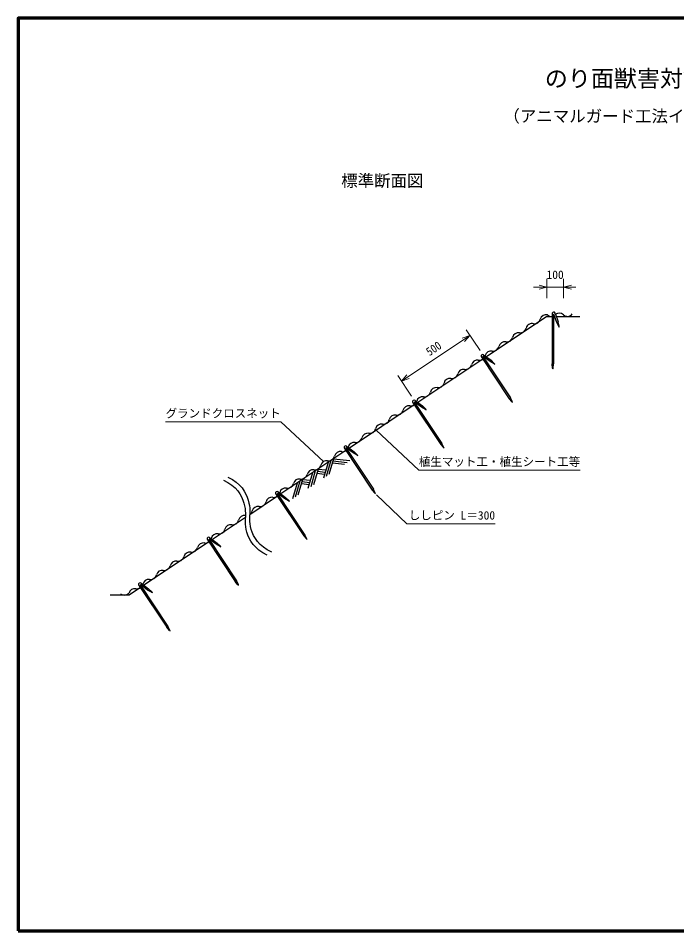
# Model space of a CAD drawing. Units: millimetres, scale not verified. Extents: x 200 to 8200, y 200 to 5825.
# Drawn here: x 200 to 4200, y 200 to 5740 of the extents above; entities that cross this region are included whole.
import ezdxf
from ezdxf.enums import TextEntityAlignment as Align

# ---------------------------------------------------------------- set-up
doc = ezdxf.new("R2010")
doc.units = ezdxf.units.MM
doc.header["$LTSCALE"] = 20
doc.layers.add('C-BMK-HTXT', color=7, linetype='Continuous')
doc.layers.add('C-TTL-TXT', color=7, linetype='Continuous')
for name, color, linetype, lineweight in [('C-STR', 7, 'Continuous', 25), ('C-STR-DIM', 1, 'Continuous', 13), ('C-STR-HTXT', 1, 'Continuous', 13), ('C-TTL', 2, 'Continuous', 70), ('C-TTL-LINE', 7, 'Continuous', 25)]:
    doc.layers.add(name, color=color, linetype=linetype, lineweight=lineweight)
doc.styles.add('ＭＳ ゴシック', font='')
doc.styles.get('ＭＳ ゴシック').set_extended_font_data('MS Gothic')

msp = doc.modelspace()

# ---------------------------------------------------------------- linework, layer by layer
at = {"layer": 'C-STR'}
for p, q in [((3442.62, 3949.7), (3442.62, 3641.24)), ((3451.62, 3941.24), (3451.62, 3641.24)), ((3471.32, 3893.68), (3454, 3943.2)), ((3461.74, 3950.18), (3480.39, 3896.85)), ((3411.62, 3930.01), (3043.63, 3684.59)), ((3411.62, 3930.01), (3442.62, 3930.01)), ((3451.62, 3930.01), (3458.61, 3930.01)), ((3468.8, 3930.01), (3611.1, 3930.01)), ((3483.54, 3868.76), (3471.32, 3893.68)), ((3486.37, 3869.75), (3480.39, 3896.85)), ((3483.54, 3868.76), (3486.6, 3864.54)), ((3486.6, 3864.54), (3486.37, 3869.75)), ((3021.84, 3670.07), (2627.65, 3407.17)), ((3010.92, 3686.45), (3182.07, 3429.82)), ((3023.1, 3684.4), (3189.56, 3434.81)), ((3065.88, 3655.77), (3024, 3687.36)), ((3026.57, 3697.46), (3071.67, 3663.44)), ((3035.15, 3678.94), (3029.33, 3675.06)), ((3091.68, 3644.21), (3071.67, 3663.44)), ((3089.88, 3641.82), (3065.88, 3655.77)), ((3089.88, 3641.82), (3094.77, 3640)), ((3094.77, 3640), (3091.68, 3644.21)), ((3445.62, 3616.24), (3442.62, 3641.24)), ((3445.62, 3616.24), (3442.62, 3641.24)), ((3445.62, 3616.24), (3447.12, 3611.24)), ((3445.62, 3616.24), (3447.12, 3611.24)), ((3447.12, 3611.24), (3448.62, 3616.24)), ((3447.12, 3611.24), (3448.62, 3616.24)), ((3448.62, 3616.24), (3451.62, 3641.24)), ((3448.62, 3616.24), (3451.62, 3641.24)), ((3200.93, 3412.35), (3189.56, 3434.81)), ((3200.93, 3412.35), (3189.56, 3434.81)), ((2605.87, 3392.65), (2211.67, 3129.75)), ((2594.94, 3409.03), (2766.09, 3152.4)), ((2607.13, 3406.98), (2773.58, 3157.39)), ((2649.91, 3378.35), (2608.02, 3409.93)), ((2610.59, 3420.04), (2655.7, 3386.02)), ((2619.18, 3401.52), (2613.36, 3397.64)), ((2675.7, 3366.79), (2655.7, 3386.02)), ((3198.44, 3410.69), (3182.07, 3429.82)), ((3198.44, 3410.69), (3182.07, 3429.82)), ((3198.44, 3410.69), (3202.46, 3407.36)), ((3198.44, 3410.69), (3202.46, 3407.36)), ((3202.46, 3407.36), (3200.93, 3412.35)), ((3202.46, 3407.36), (3200.93, 3412.35)), ((2673.9, 3364.39), (2649.91, 3378.35)), ((2673.9, 3364.39), (2678.79, 3362.58)), ((2678.79, 3362.58), (2675.7, 3366.79)), ((2189.89, 3115.22), (1795.7, 2852.33)), ((2178.97, 3131.6), (2350.12, 2874.98)), ((2191.15, 3129.56), (2357.6, 2879.97)), ((2233.93, 3100.92), (2192.05, 3132.51)), ((2194.62, 3142.61), (2239.72, 3108.6)), ((2203.2, 3124.1), (2197.38, 3120.22)), ((2259.73, 3089.37), (2239.72, 3108.6)), ((2782.46, 3133.26), (2766.09, 3152.4)), ((2782.46, 3133.26), (2766.09, 3152.4)), ((2784.96, 3134.93), (2773.58, 3157.39)), ((2784.96, 3134.93), (2773.58, 3157.39)), ((2782.46, 3133.26), (2786.48, 3129.94)), ((2782.46, 3133.26), (2786.48, 3129.94)), ((2786.48, 3129.94), (2784.96, 3134.93)), ((2786.48, 3129.94), (2784.96, 3134.93)), ((2098.64, 3054.37), (2070.58, 2958.39)), ((2115.28, 3065.47), (2087.22, 2969.49)), ((2111.62, 3052.94), (2198.04, 3043.4)), ((2115.28, 3065.47), (2214.68, 3054.49)), ((2257.92, 3086.97), (2233.93, 3100.92)), ((2257.92, 3086.97), (2262.82, 3085.16)), ((2262.82, 3085.16), (2259.73, 3089.37)), ((2021.1, 3002.65), (1993.03, 2906.67)), ((2021.1, 3002.65), (2068.59, 2997.41)), ((2082.01, 3043.27), (2053.94, 2947.29)), ((2107.96, 3040.41), (2181.4, 3032.3)), ((1926.91, 2939.84), (1898.85, 2843.86)), ((1926.91, 2939.84), (1974.41, 2934.6)), ((1987.82, 2980.46), (1959.75, 2884.48)), ((2004.46, 2991.56), (1976.39, 2895.58)), ((2013.77, 2977.59), (2061.27, 2972.35)), ((2017.44, 2990.12), (2064.93, 2984.88)), ((1893.64, 2917.65), (1865.57, 2821.67)), ((1910.28, 2928.74), (1882.21, 2832.76)), ((1919.59, 2914.78), (1967.08, 2909.54)), ((1923.25, 2927.31), (1970.75, 2922.07)), ((1773.91, 2837.8), (1606.38, 2726.07)), ((1762.99, 2854.18), (1934.14, 2597.55)), ((1775.17, 2852.13), (1941.63, 2602.55)), ((1817.95, 2823.5), (1776.07, 2855.09)), ((1778.64, 2865.19), (1823.74, 2831.18)), ((1787.22, 2846.68), (1781.4, 2842.79)), ((1843.75, 2811.94), (1823.74, 2831.18)), ((2366.48, 2855.84), (2350.12, 2874.98)), ((2366.48, 2855.84), (2350.12, 2874.98)), ((2368.98, 2857.51), (2357.6, 2879.97)), ((2368.98, 2857.51), (2357.6, 2879.97)), ((2366.48, 2855.84), (2370.5, 2852.51)), ((2366.48, 2855.84), (2370.5, 2852.51)), ((2370.5, 2852.51), (2368.98, 2857.51)), ((2370.5, 2852.51), (2368.98, 2857.51)), ((1841.94, 2809.55), (1817.95, 2823.5)), ((1841.94, 2809.55), (1846.84, 2807.74)), ((1846.84, 2807.74), (1843.75, 2811.94)), ((1579.8, 2708.34), (1379.72, 2574.91)), ((1357.94, 2560.38), (949.45, 2287.95)), ((1347.01, 2576.76), (1518.16, 2320.13)), ((1359.2, 2574.71), (1525.65, 2325.12)), ((1401.98, 2546.08), (1360.09, 2577.67)), ((1362.66, 2587.77), (1407.76, 2553.75)), ((1371.25, 2569.26), (1365.42, 2565.37)), ((1427.77, 2534.52), (1407.76, 2553.75)), ((1950.51, 2578.42), (1934.14, 2597.55)), ((1950.51, 2578.42), (1934.14, 2597.55)), ((1953, 2580.08), (1941.63, 2602.55)), ((1953, 2580.08), (1941.63, 2602.55)), ((1950.51, 2578.42), (1954.53, 2575.09)), ((1950.51, 2578.42), (1954.53, 2575.09)), ((1954.53, 2575.09), (1953, 2580.08)), ((1954.53, 2575.09), (1953, 2580.08)), ((1425.97, 2532.13), (1401.98, 2546.08)), ((1425.97, 2532.13), (1430.86, 2530.31)), ((1430.86, 2530.31), (1427.77, 2534.52)), ((941.96, 2282.96), (873.91, 2237.57)), ((931.04, 2299.34), (1102.18, 2042.71)), ((943.22, 2297.29), (1109.67, 2047.7)), ((986, 2268.66), (944.11, 2300.25)), ((946.68, 2310.35), (991.79, 2276.33)), ((1011.8, 2257.1), (991.79, 2276.33)), ((1534.53, 2301), (1518.16, 2320.13)), ((1534.53, 2301), (1518.16, 2320.13)), ((1537.02, 2302.66), (1525.65, 2325.12)), ((1537.02, 2302.66), (1525.65, 2325.12)), ((1534.53, 2301), (1538.55, 2297.67)), ((1534.53, 2301), (1538.55, 2297.67)), ((1538.55, 2297.67), (1537.02, 2302.66)), ((1538.55, 2297.67), (1537.02, 2302.66)), ((873.91, 2237.57), (758.69, 2237.57)), ((1009.99, 2254.7), (986, 2268.66)), ((1009.99, 2254.7), (1014.88, 2252.89)), ((1014.88, 2252.89), (1011.8, 2257.1)), ((1118.55, 2023.57), (1102.18, 2042.71)), ((1118.55, 2023.57), (1102.18, 2042.71)), ((1121.05, 2025.24), (1109.67, 2047.7)), ((1121.05, 2025.24), (1109.67, 2047.7)), ((1118.55, 2023.57), (1122.57, 2020.25)), ((1118.55, 2023.57), (1122.57, 2020.25)), ((1122.57, 2020.25), (1121.05, 2025.24)), ((1122.57, 2020.25), (1121.05, 2025.24))]:
    msp.add_line(p, q, dxfattribs=at)
for centre, radius, start, end in [((3405.88, 3903.35), 36.55, 76.2084, 164.04771), ((3437.5, 3963.76), 33.85, 227.41678, 278.69393), ((3452.28, 3946.06), 10.32, 23.49835, 159.36564), ((3453.62, 3941.24), 2, 78.88056, 180), ((3437.5, 3963.76), 33.85, 294.64796, 304.32427), ((3486.62, 3913.76), 36.25, 46.39718, 127.69697), ((3536.62, 3966.26), 36.25, 226.39718, 323.03566), ((3319.69, 3849.39), 36.55, 72.99482, 164.04771), ((3335.42, 3919.9), 35.92, 261.93842, 349.56386), ((3237.95, 3794.66), 36.25, 80.09718, 167.30282), ((3249.23, 3865.94), 35.92, 261.93842, 349.56386), ((3154.76, 3739.18), 36.25, 80.09718, 167.30282), ((3167.23, 3810.6), 36.25, 260.09718, 347.30282), ((3071.56, 3683.69), 36.25, 80.09718, 167.30282), ((3084.03, 3755.11), 36.25, 260.09718, 347.30282), ((2988.37, 3628.21), 36.25, 80.09718, 167.30282), ((3000.84, 3699.63), 36.25, 260.09718, 305.40269), ((3020.98, 3688.78), 10.32, 57.19835, 193.06564), ((3024.77, 3685.51), 2, 112.58056, 213.7), ((3000.84, 3699.63), 36.25, 319.84022, 329.55165), ((3000.84, 3699.63), 36.25, 345.29149, 347.30282), ((2905.17, 3572.72), 36.25, 80.09718, 167.30282), ((2917.64, 3644.14), 36.25, 260.09718, 347.30282), ((2821.98, 3517.24), 36.25, 80.09718, 167.30282), ((2834.45, 3588.66), 36.25, 260.09718, 347.30282), ((2738.78, 3461.75), 36.25, 80.09718, 167.30282), ((2751.25, 3533.17), 36.25, 260.09718, 347.30282), ((2655.59, 3406.27), 36.25, 80.09718, 167.30282), ((2668.05, 3477.69), 36.25, 260.09718, 347.30282), ((2572.39, 3350.79), 36.25, 80.09718, 167.30282), ((2584.86, 3422.21), 36.25, 260.09718, 305.40269), ((2605, 3411.36), 10.32, 57.19835, 193.06564), ((2608.79, 3408.09), 2, 112.58056, 213.7), ((2584.86, 3422.21), 36.25, 319.84022, 329.55165), ((2584.86, 3422.21), 36.25, 345.29149, 347.30282), ((2489.2, 3295.3), 36.25, 80.09718, 167.30282), ((2501.66, 3366.72), 36.25, 260.09718, 347.30282), ((2406, 3239.82), 36.25, 80.09718, 167.30282), ((2418.47, 3311.24), 36.25, 260.09718, 347.30282), ((2322.8, 3184.33), 36.25, 80.09718, 167.30282), ((2335.27, 3255.75), 36.25, 260.09718, 347.30282), ((2239.61, 3128.85), 36.25, 80.09718, 167.30282), ((2252.08, 3200.27), 36.25, 260.09718, 347.30282), ((2156.41, 3073.36), 36.25, 80.09718, 167.30282), ((2168.88, 3144.78), 36.25, 260.09718, 305.40269), ((2189.02, 3133.94), 10.32, 57.19835, 193.06564), ((2192.81, 3130.67), 2, 112.58056, 213.7), ((2168.88, 3144.78), 36.25, 319.84022, 329.55165), ((2168.88, 3144.78), 36.25, 345.29149, 347.30282), ((2073.22, 3017.88), 36.25, 80.09718, 167.30282), ((2085.69, 3089.3), 36.25, 260.09718, 347.30282), ((1990.02, 2962.39), 36.25, 80.09718, 167.30282), ((2002.49, 3033.81), 36.25, 260.09718, 347.30282), ((1906.83, 2906.91), 36.25, 80.09718, 167.30282), ((1919.3, 2978.33), 36.25, 260.09718, 347.30282), ((1823.63, 2851.43), 36.25, 80.09718, 167.30282), ((1836.1, 2922.85), 36.25, 260.09718, 347.30282), ((1740.44, 2795.94), 36.25, 80.09718, 167.30282), ((1752.9, 2867.36), 36.25, 260.09718, 305.40269), ((1773.05, 2856.51), 10.32, 57.19835, 193.06564), ((1776.84, 2853.24), 2, 112.58056, 213.7), ((1752.9, 2867.36), 36.25, 319.84022, 329.55165), ((1752.9, 2867.36), 36.25, 345.2915, 347.30282), ((1657.24, 2740.46), 36.25, 80.09718, 167.30282), ((1669.71, 2811.88), 36.25, 260.09718, 347.30282), ((1574.05, 2684.97), 36.25, 80.09718, 167.30282), ((1586.51, 2756.39), 36.25, 303.23863, 347.30282), ((1490.85, 2629.49), 36.25, 80.09718, 167.30282), ((1503.32, 2700.91), 36.25, 260.09718, 347.30282), ((1407.65, 2574), 36.25, 80.09718, 167.30282), ((1420.12, 2645.42), 36.25, 260.09718, 347.30282), ((1324.46, 2518.52), 36.25, 80.09718, 167.30282), ((1336.93, 2589.94), 36.25, 260.09718, 305.4027), ((1357.07, 2579.09), 10.32, 57.19835, 193.06564), ((1360.86, 2575.82), 2, 112.58056, 213.7), ((1336.93, 2589.94), 36.25, 319.84023, 329.55166), ((1336.93, 2589.94), 36.25, 345.2915, 347.30282), ((1241.26, 2463.03), 36.25, 80.09718, 167.30282), ((1253.73, 2534.45), 36.25, 260.09718, 347.30282), ((1158.07, 2407.55), 36.25, 80.09718, 167.30282), ((1170.54, 2478.97), 36.25, 260.09718, 347.30282), ((1074.87, 2352.07), 36.25, 80.09718, 167.30282), ((1087.34, 2423.49), 36.25, 260.09718, 347.30282), ((991.68, 2296.58), 36.25, 80.09718, 167.30282), ((1004.15, 2368), 36.25, 260.09718, 347.30282), ((908.48, 2241.1), 36.25, 80.09718, 167.30282), ((920.95, 2312.52), 36.25, 260.09718, 305.4027), ((941.09, 2301.67), 10.32, 57.19835, 193.06564), ((944.88, 2298.4), 2, 112.58056, 213.7), ((920.95, 2312.52), 36.25, 319.84023, 329.55166), ((920.95, 2312.52), 36.25, 345.2915, 347.30282), ((844.72, 2273.78), 36.25, 228.98699, 316.19263)]:
    msp.add_arc(centre, radius, start, end, dxfattribs=at)
for points in [[(1446.89, 2936.31), (1602.56, 2863.74), (1576.94, 2713.24), (1579.8, 2708.34)], [(1473.61, 2953.61), (1629.27, 2881.05), (1603.66, 2730.54), (1606.51, 2725.65)], [(1739.42, 2497.68), (1583.75, 2570.25), (1609.37, 2720.75), (1606.51, 2725.65)], [(1712.7, 2480.38), (1557.04, 2552.94), (1582.65, 2703.45), (1579.8, 2708.34)]]:
    msp.add_open_spline(points, degree=3, dxfattribs=at)
at = {"layer": 'C-STR-DIM'}
for p, q in [((3411.62, 4040.01), (3411.62, 4158.6)), ((3511.62, 4040.01), (3511.62, 4158.6)), ((3586.33, 4107.55), (3329.14, 4107.55)), ((3411.62, 4107.55), (3363.32, 4120.49)), ((3411.62, 4107.55), (3363.32, 4094.61)), ((3511.62, 4107.55), (3559.91, 4120.49)), ((3511.62, 4107.55), (3559.91, 4094.61)), ((3004.92, 3722.71), (2921.69, 3847.51)), ((2527.91, 3536.81), (2943.89, 3814.23)), ((2943.89, 3814.23), (2896.52, 3798.2)), ((2943.89, 3814.23), (2910.89, 3776.67)), ((2588.94, 3445.29), (2505.71, 3570.09)), ((2527.91, 3536.81), (2560.91, 3574.37)), ((2527.91, 3536.81), (2575.27, 3552.84))]:
    msp.add_line(p, q, dxfattribs=at)
at = {"layer": 'C-STR-HTXT'}
for p, q in [((1094.82, 3290.01), (1794.82, 3290.01)), ((1794.82, 3290.01), (2053.61, 3048.37)), ((2374.35, 3238.25), (2633.15, 2996.61)), ((2633.15, 2996.61), (3613.15, 2996.61)), ((2375.42, 2846.85), (2559.79, 2671.05)), ((2559.79, 2671.05), (3097.09, 2671.05))]:
    msp.add_line(p, q, dxfattribs=at)
at = {"layer": 'C-TTL'}
msp.add_lwpolyline([(200, 200), (8200, 200), (8200, 5740), (200, 5740)], close=True, dxfattribs=at)
at = {"layer": 'C-TTL-LINE'}
for p, q in [((3443.69, 3951.78), (3443.47, 3951.58)), ((3010.66, 3688.77), (3010.59, 3688.49)), ((2594.69, 3411.35), (2594.61, 3411.07)), ((2178.71, 3133.93), (2178.63, 3133.64)), ((1762.73, 2856.5), (1762.66, 2856.22)), ((1346.76, 2579.08), (1346.68, 2578.8)), ((930.78, 2301.66), (930.7, 2301.38))]:
    msp.add_line(p, q, dxfattribs=at)

# ---------------------------------------------------------------- texts
at = {"layer": 'C-BMK-HTXT', "style": 'ＭＳ ゴシック'}
for s, p in [('植生マット工・植生シート工等', (2633.15, 3006.61)), ('ししピン L＝300', (2572.09, 2681.05))]:
    msp.add_text(s, height=51.32, dxfattribs=at).set_placement(p, align=Align.BOTTOM_LEFT)
at = {"layer": 'C-STR-DIM', "color": 7, "style": 'ＭＳ ゴシック'}
msp.add_text('100', height=51.32, dxfattribs=at).set_placement((3408.66, 4141.63), align=Align.BOTTOM_LEFT)
at = {"layer": 'C-STR-DIM', "color": 7, "style": 'ＭＳ ゴシック', "width": 0.9}
msp.add_text('500', height=51.32, rotation=33.7, dxfattribs=at).set_placement((2706.75, 3674.6), align=Align.BOTTOM_LEFT)
at = {"layer": 'C-STR-HTXT', "color": 7, "style": 'ＭＳ ゴシック'}
msp.add_text('グランドクロスネット', height=51.32, dxfattribs=at).set_placement((1094.82, 3300.01), align=Align.BOTTOM_LEFT)
at = {"layer": 'C-TTL-TXT', "color": 3, "style": 'ＭＳ ゴシック'}
for s, height, p in [('のり面獣害対策工標準施工図', 102.6, (3398.4, 5292.15)), ('（アニマルガード工法イノシシ対策タイプ 盛土仕様）', 73.31, (3146.63, 5087.15))]:
    msp.add_text(s, height=height, dxfattribs=at).set_placement(p, align=Align.BOTTOM_LEFT)
at = {"layer": 'C-TTL-TXT', "style": 'ＭＳ ゴシック'}
msp.add_text('標準断面図', height=73.31, dxfattribs=at).set_placement((2161.57, 4695.02), align=Align.BOTTOM_LEFT)

doc.saveas('drawing.dxf')
